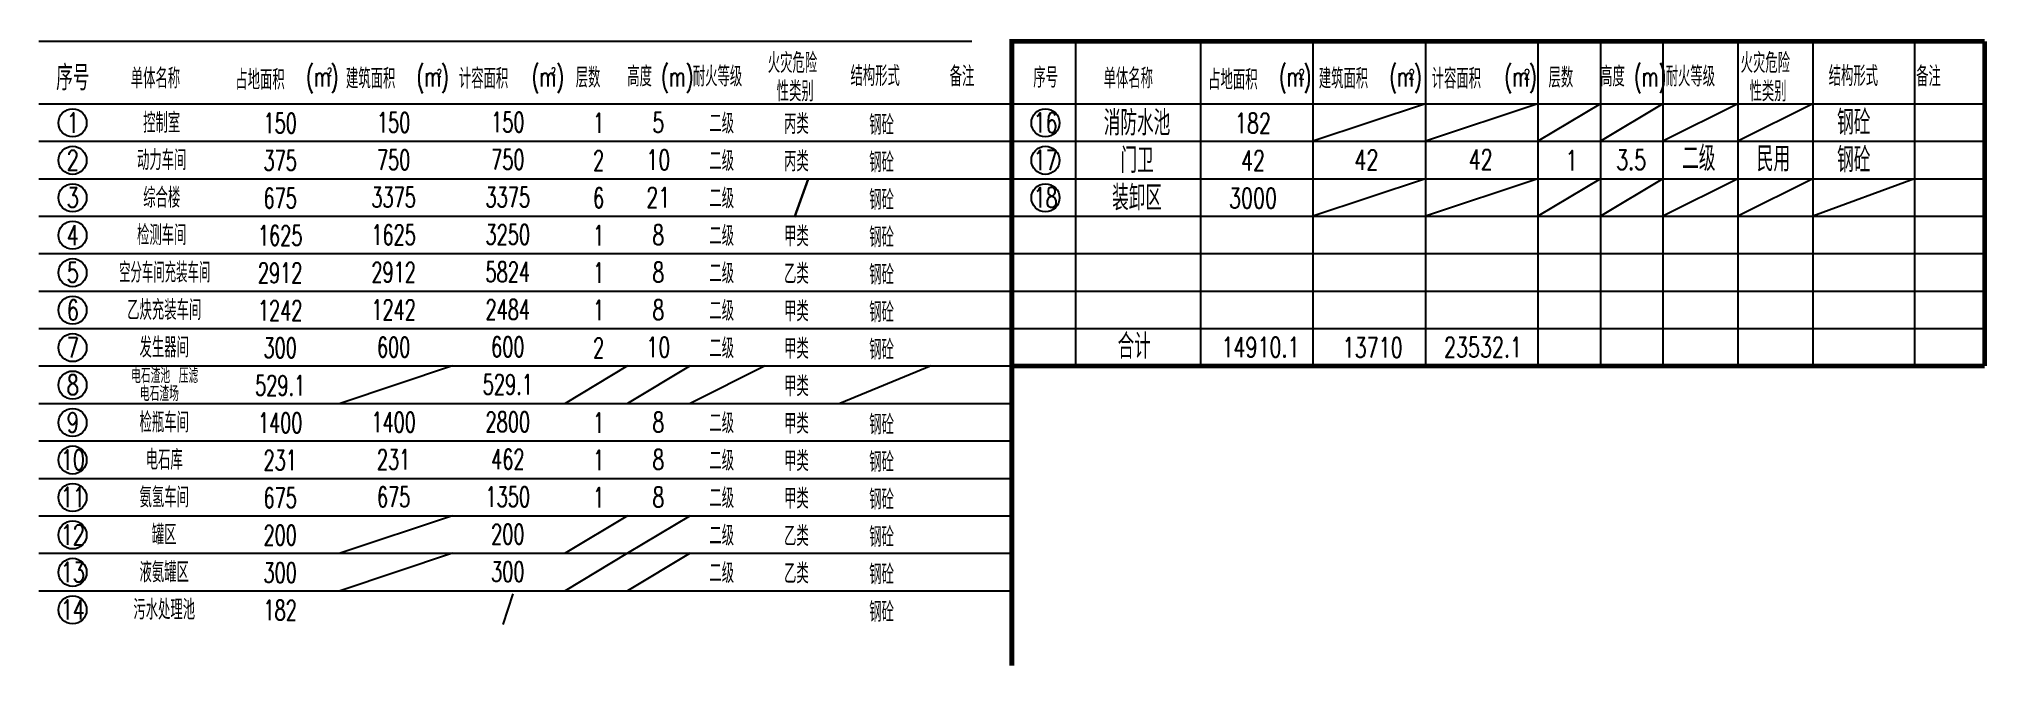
# Model space of a CAD drawing. Header units: millimetres. Extents: x 397874 to 6871063, y -8 to 5775840.
# Drawn here: x 6870867.8 to 6871062.6, y 2813656.9 to 2813719.9 of the extents above.
import ezdxf
from ezdxf.enums import TextEntityAlignment as Align

# ---------------------------------------------------------------- set-up
doc = ezdxf.new("R2010")
doc.units = ezdxf.units.MM
doc.header["$LTSCALE"] = 1000
doc.linetypes.add('CONTINOUS', pattern=[0])
doc.layers.add('PUB_TEXT', color=7, linetype='Continuous')
doc.styles.add('dxfs', font='txt.shx', dxfattribs={"width": 0.7, "bigfont": 'dxfs.shx'})

msp = doc.modelspace()

# ---------------------------------------------------------------- linework, layer by layer
for p, q in [((6870867.782, 2813719.661), (6870961.093, 2813719.661)), ((6870965.093, 2813719.661), (6871058.405, 2813719.661)), ((6870971.468, 2813719.661), (6870971.468, 2813687.161)), ((6870983.968, 2813719.661), (6870983.968, 2813687.161)), ((6870995.218, 2813719.661), (6870995.218, 2813687.161)), ((6871006.468, 2813719.661), (6871006.468, 2813687.161)), ((6871017.718, 2813719.661), (6871017.718, 2813687.161)), ((6871030.218, 2813719.661), (6871030.218, 2813687.161)), ((6871037.718, 2813719.661), (6871037.718, 2813687.161)), ((6871045.218, 2813719.661), (6871045.218, 2813687.161)), ((6871055.405, 2813719.661), (6871055.405, 2813687.161)), ((6870867.782, 2813713.411), (6870965.093, 2813713.411)), ((6870965.093, 2813713.411), (6871062.405, 2813713.411)), ((6871006.468, 2813713.411), (6870995.218, 2813709.661)), ((6871017.718, 2813713.411), (6871006.468, 2813709.661)), ((6871023.968, 2813713.411), (6871017.718, 2813709.661)), ((6871030.218, 2813713.411), (6871023.968, 2813709.661)), ((6871037.718, 2813713.411), (6871030.218, 2813709.661)), ((6871045.218, 2813713.411), (6871037.718, 2813709.661)), ((6870867.782, 2813709.661), (6870965.093, 2813709.661)), ((6870965.093, 2813709.661), (6871062.405, 2813709.661)), ((6870867.782, 2813705.911), (6870965.093, 2813705.911)), ((6870965.093, 2813705.911), (6871062.405, 2813705.911)), ((6871006.468, 2813705.911), (6870995.218, 2813702.161)), ((6871017.718, 2813705.911), (6871006.468, 2813702.161)), ((6871023.968, 2813705.911), (6871017.718, 2813702.161)), ((6871030.218, 2813705.911), (6871023.968, 2813702.161)), ((6871037.718, 2813705.911), (6871030.218, 2813702.161)), ((6871045.218, 2813705.911), (6871037.718, 2813702.161)), ((6871055.405, 2813705.911), (6871045.218, 2813702.161)), ((6870867.782, 2813702.161), (6870965.093, 2813702.161)), ((6870965.093, 2813702.161), (6871062.405, 2813702.161)), ((6870867.782, 2813698.411), (6870965.093, 2813698.411)), ((6870965.093, 2813698.411), (6871062.405, 2813698.411)), ((6870867.782, 2813694.661), (6870965.093, 2813694.661)), ((6870965.093, 2813694.661), (6871062.405, 2813694.661)), ((6870867.782, 2813690.911), (6870965.093, 2813690.911)), ((6870965.093, 2813690.911), (6871062.405, 2813690.911)), ((6870867.782, 2813687.161), (6870965.093, 2813687.161)), ((6870909.157, 2813687.161), (6870897.907, 2813683.411)), ((6870926.657, 2813687.161), (6870920.407, 2813683.411)), ((6870932.907, 2813687.161), (6870926.657, 2813683.411)), ((6870940.407, 2813687.161), (6870932.907, 2813683.411)), ((6870957.026, 2813687.161), (6870947.907, 2813683.411)), ((6870965.093, 2813687.161), (6871062.405, 2813687.161)), ((6870867.782, 2813683.411), (6870965.093, 2813683.411)), ((6870867.782, 2813679.661), (6870965.093, 2813679.661)), ((6870867.782, 2813675.911), (6870965.093, 2813675.911)), ((6870867.782, 2813672.161), (6870965.093, 2813672.161)), ((6870909.157, 2813672.161), (6870897.907, 2813668.411)), ((6870926.657, 2813672.161), (6870920.407, 2813668.411)), ((6870932.907, 2813672.161), (6870926.657, 2813668.411)), ((6870867.782, 2813668.411), (6870965.093, 2813668.411)), ((6870909.157, 2813668.411), (6870897.907, 2813664.661)), ((6870926.657, 2813668.411), (6870920.407, 2813664.661)), ((6870932.907, 2813668.411), (6870926.657, 2813664.661)), ((6870867.782, 2813664.661), (6870965.093, 2813664.661))]:
    msp.add_line(p, q)
at = {"const_width": 0.48}
for points in [[(6870965.091, 2813657.161), (6870965.091, 2813719.661), (6871062.405, 2813719.661)], [(6871062.405, 2813719.661), (6871062.405, 2813687.161)], [(6870965.093, 2813687.161), (6871062.405, 2813687.161)]]:
    msp.add_lwpolyline(points, dxfattribs=at)
at = {"layer": 'PUB_TEXT', "color": 0, "linetype": 'CONTINOUS', "ltscale": 5}
msp.add_line((6871023.968, 2813719.661), (6871023.968, 2813687.161), dxfattribs=at)
at = {"layer": 'PUB_TEXT'}
for centre in [(6870871.146, 2813711.5), (6870968.455, 2813711.5), (6870871.146, 2813707.75), (6870968.455, 2813707.75), (6870871.146, 2813704), (6870968.455, 2813704), (6870871.146, 2813700.25), (6870871.146, 2813696.5), (6870871.146, 2813692.75), (6870871.146, 2813689), (6870871.146, 2813685.25), (6870871.146, 2813681.5), (6870871.146, 2813677.75), (6870871.146, 2813674), (6870871.146, 2813670.25), (6870871.146, 2813666.5), (6870871.146, 2813662.75)]:
    msp.add_circle(centre, 1.406, dxfattribs=at)

# ---------------------------------------------------------------- texts
at = {"layer": 'PUB_TEXT', "color": 0, "linetype": 'CONTINOUS', "ltscale": 5, "style": 'dxfs'}
for s, height, width, p in [('火灾危险', 2, 0.65, (6870940.685, 2813716.497)), ('火灾危险', 2, 0.65, (6871037.996, 2813716.497)), ('单体名称', 2, 0.65, (6870876.965, 2813714.946)), ('占地面积', 2, 0.65, (6870887.425, 2813714.819)), ('(m)', 2, 0.65, (6870894.499, 2813715.129)), ('2', 0.75, 0.7, (6870896.629, 2813716.254)), ('建筑面积', 2, 0.65, (6870898.49, 2813714.931)), ('(m)', 2, 0.65, (6870905.542, 2813715.129)), ('2', 0.75, 0.7, (6870907.609, 2813716.134)), ('计容面积', 2, 0.65, (6870909.78, 2813714.931)), ('(m)', 2, 0.65, (6870917.059, 2813715.129)), ('2', 0.75, 0.7, (6870919.022, 2813716.297)), ('层数', 2, 0.65, (6870921.472, 2813715.026)), ('高度', 2, 0.65, (6870926.63, 2813715.139)), ('(m)', 2, 0.65, (6870930.008, 2813715.143)), ('耐火等级', 2, 0.65, (6870933.186, 2813715.144)), ('结构形式', 2, 0.65, (6870948.956, 2813715.191)), ('备注', 2, 0.65, (6870958.874, 2813715.149)), ('单体名称', 2, 0.65, (6870974.277, 2813714.946)), ('占地面积', 2, 0.65, (6870984.737, 2813714.819)), ('(m)', 2, 0.65, (6870991.811, 2813715.129)), ('2', 1, 0.7, (6870993.798, 2813715.88)), ('建筑面积', 2, 0.65, (6870995.801, 2813714.931)), ('(m)', 2, 0.65, (6871002.854, 2813715.129)), ('2', 1, 0.7, (6871004.78, 2813715.869)), ('计容面积', 2, 0.65, (6871007.091, 2813714.931)), ('(m)', 2, 0.65, (6871014.37, 2813715.129)), ('2', 1, 0.7, (6871016.334, 2813715.873)), ('层数', 2, 0.65, (6871018.783, 2813715.026)), ('高度', 2, 0.65, (6871023.942, 2813715.139)), ('(m)', 2, 0.65, (6871027.32, 2813715.143)), ('耐火等级', 2, 0.65, (6871030.498, 2813715.144)), ('结构形式', 2, 0.65, (6871046.802, 2813715.191)), ('备注', 2, 0.65, (6871055.555, 2813715.149)), ('性类别', 2, 0.65, (6870941.574, 2813713.652)), ('性类别', 2, 0.65, (6871038.885, 2813713.652)), ('二级', 2, 0.65, (6870934.841, 2813710.434)), ('丙类', 2, 0.65, (6870942.309, 2813710.386)), ('钢砼', 2, 0.65, (6870950.832, 2813710.29)), ('钢砼', 2.5, 0.7, (6871047.65, 2813710.29)), ('二级', 2, 0.65, (6870934.841, 2813706.684)), ('丙类', 2, 0.65, (6870942.309, 2813706.636)), ('钢砼', 2, 0.65, (6870950.832, 2813706.54)), ('二级', 2.5, 0.7, (6871032.153, 2813706.684)), ('民用', 2.5, 0.7, (6871039.62, 2813706.636)), ('钢砼', 2.5, 0.7, (6871047.65, 2813706.54)), ('钢砼', 2.5, 0.7, (6871047.653, 2813706.54)), ('二级', 2, 0.65, (6870934.841, 2813702.934)), ('/', 2.5, 0.7, (6870943.219, 2813702.886)), ('钢砼', 2, 0.65, (6870950.832, 2813702.79)), ('二级', 2, 0.65, (6870934.841, 2813699.184)), ('甲类', 2, 0.65, (6870942.309, 2813699.136)), ('钢砼', 2, 0.65, (6870950.832, 2813699.04)), ('二级', 2, 0.65, (6870934.841, 2813695.434)), ('乙类', 2, 0.65, (6870942.309, 2813695.386)), ('钢砼', 2, 0.65, (6870950.832, 2813695.29)), ('二级', 2, 0.65, (6870934.841, 2813691.684)), ('甲类', 2, 0.65, (6870942.309, 2813691.636)), ('钢砼', 2, 0.65, (6870950.833, 2813691.54)), ('二级', 2, 0.65, (6870934.841, 2813687.934)), ('甲类', 2, 0.65, (6870942.309, 2813687.886)), ('钢砼', 2, 0.65, (6870950.833, 2813687.79)), ('合计', 2.5, 0.7, (6870975.674, 2813687.891)), ('14910.1', 2, 0.7, (6870986.062, 2813688.046)), ('13710', 2, 0.7, (6870998.189, 2813688.004)), ('23532.1', 2, 0.7, (6871008.326, 2813688.044)), ('电石渣场', 1.5, 0.65, (6870877.879, 2813683.641)), ('甲类', 2, 0.65, (6870942.309, 2813684.136)), ('二级', 2, 0.65, (6870934.841, 2813680.434)), ('甲类', 2, 0.65, (6870942.309, 2813680.386)), ('钢砼', 2, 0.65, (6870950.833, 2813680.29)), ('二级', 2, 0.65, (6870934.841, 2813676.684)), ('甲类', 2, 0.65, (6870942.309, 2813676.636)), ('钢砼', 2, 0.65, (6870950.833, 2813676.54)), ('二级', 2, 0.65, (6870934.841, 2813672.934)), ('甲类', 2, 0.65, (6870942.309, 2813672.886)), ('钢砼', 2, 0.65, (6870950.833, 2813672.79)), ('二级', 2, 0.65, (6870934.841, 2813669.184)), ('乙类', 2, 0.65, (6870942.309, 2813669.136)), ('钢砼', 2, 0.65, (6870950.833, 2813669.04)), ('二级', 2, 0.65, (6870934.841, 2813665.434)), ('乙类', 2, 0.65, (6870942.309, 2813665.386)), ('钢砼', 2, 0.65, (6870950.833, 2813665.29)), ('钢砼', 2, 0.65, (6870950.833, 2813661.54))]:
    msp.add_text(s, height=height, dxfattribs=dict(at, width=width)).set_placement(p)
for s, height, width, p in [('序号', 2.5, 0.7, (6870871.168, 2813716.138)), ('序号', 2, 0.65, (6870968.479, 2813716.138)), ('1', 2, 0.7, (6870871.168, 2813711.517)), ('控制室', 2, 0.65, (6870880.062, 2813711.619)), ('150', 2, 0.65, (6870891.91, 2813711.471)), ('150', 2, 0.65, (6870903.257, 2813711.547)), ('150', 2, 0.65, (6870914.679, 2813711.571)), ('1', 2, 0.65, (6870923.766, 2813711.485)), ('5', 2, 0.7, (6870929.736, 2813711.542)), ('16', 2, 0.7, (6870968.476, 2813711.518)), ('消防水池', 2.5, 0.7, (6870977.62, 2813711.619)), ('182', 2, 0.7, (6870989.219, 2813711.472)), ('2', 2, 0.7, (6870871.168, 2813707.767)), ('动力车间', 2, 0.65, (6870880.062, 2813707.869)), ('375', 2, 0.65, (6870891.91, 2813707.721)), ('750', 2, 0.65, (6870903.257, 2813707.797)), ('750', 2, 0.65, (6870914.679, 2813707.821)), ('2', 2, 0.65, (6870923.766, 2813707.735)), ('10', 2, 0.7, (6870929.736, 2813707.792)), ('17', 2, 0.7, (6870968.476, 2813707.768)), ('门卫', 2.5, 0.7, (6870977.62, 2813707.869)), ('42', 2, 0.7, (6870989.219, 2813707.722)), ('42', 2, 0.7, (6871000.569, 2813707.797)), ('42', 2, 0.7, (6871011.991, 2813707.821)), ('1', 2, 0.7, (6871021.078, 2813707.735)), ('3.5', 2, 0.7, (6871027.048, 2813707.792)), ('3', 2, 0.7, (6870871.168, 2813704.017)), ('综合楼', 2, 0.65, (6870880.062, 2813704.119)), ('675', 2, 0.65, (6870891.91, 2813703.971)), ('3375', 2, 0.65, (6870903.257, 2813704.047)), ('3375', 2, 0.65, (6870914.679, 2813704.071)), ('6', 2, 0.65, (6870923.766, 2813703.985)), ('21', 2, 0.7, (6870929.736, 2813704.042)), ('18', 2, 0.7, (6870968.476, 2813704.018)), ('装卸区', 2.5, 0.7, (6870977.62, 2813704.119)), ('3000', 2, 0.7, (6870989.219, 2813703.972)), ('4', 2, 0.7, (6870871.168, 2813700.267)), ('检测车间', 2, 0.65, (6870880.062, 2813700.369)), ('1625', 2, 0.65, (6870891.91, 2813700.221)), ('1625', 2, 0.65, (6870903.257, 2813700.297)), ('3250', 2, 0.65, (6870914.679, 2813700.321)), ('1', 2, 0.65, (6870923.766, 2813700.235)), ('8', 2, 0.7, (6870929.736, 2813700.292)), ('5', 2, 0.7, (6870871.168, 2813696.517)), ('空分车间充装车间', 2, 0.6, (6870880.36, 2813696.619)), ('2912', 2, 0.65, (6870891.91, 2813696.471)), ('2912', 2, 0.65, (6870903.257, 2813696.547)), ('5824', 2, 0.65, (6870914.679, 2813696.571)), ('1', 2, 0.65, (6870923.766, 2813696.485)), ('8', 2, 0.7, (6870929.737, 2813696.542)), ('6', 2, 0.7, (6870871.168, 2813692.767)), ('乙炔充装车间', 2, 0.65, (6870880.311, 2813692.869)), ('1242', 2, 0.65, (6870891.91, 2813692.721)), ('1242', 2, 0.65, (6870903.257, 2813692.797)), ('2484', 2, 0.65, (6870914.679, 2813692.821)), ('1', 2, 0.65, (6870923.766, 2813692.735)), ('8', 2, 0.7, (6870929.737, 2813692.792)), ('7', 2, 0.7, (6870871.168, 2813689.017)), ('发生器间', 2, 0.65, (6870880.311, 2813689.119)), ('300', 2, 0.65, (6870891.91, 2813688.971)), ('600', 2, 0.65, (6870903.257, 2813689.047)), ('600', 2, 0.65, (6870914.679, 2813689.071)), ('2', 2, 0.65, (6870923.766, 2813688.985)), ('10', 2, 0.7, (6870929.737, 2813689.042)), ('电石渣池 压滤', 1.5, 0.65, (6870880.36, 2813686.264)), ('8', 2, 0.7, (6870871.168, 2813685.267)), ('529.1', 2, 0.65, (6870891.91, 2813685.221)), ('529.1', 2, 0.65, (6870914.679, 2813685.321)), ('9', 2, 0.7, (6870871.168, 2813681.517)), ('检瓶车间', 2, 0.65, (6870880.311, 2813681.619)), ('1400', 2, 0.65, (6870891.91, 2813681.471)), ('1400', 2, 0.65, (6870903.257, 2813681.547)), ('2800', 2, 0.65, (6870914.679, 2813681.571)), ('1', 2, 0.65, (6870923.766, 2813681.485)), ('8', 2, 0.7, (6870929.737, 2813681.542)), ('10', 2, 0.7, (6870871.168, 2813677.767)), ('电石库', 2, 0.65, (6870880.311, 2813677.869)), ('231', 2, 0.65, (6870891.91, 2813677.721)), ('231', 2, 0.65, (6870903.257, 2813677.797)), ('462', 2, 0.65, (6870914.679, 2813677.821)), ('1', 2, 0.65, (6870923.766, 2813677.735)), ('8', 2, 0.7, (6870929.737, 2813677.792)), ('氨氢车间', 2, 0.65, (6870880.311, 2813674.119)), ('11', 2, 0.7, (6870871.168, 2813674.017)), ('675', 2, 0.65, (6870891.91, 2813673.971)), ('675', 2, 0.65, (6870903.257, 2813674.047)), ('1350', 2, 0.65, (6870914.679, 2813674.071)), ('1', 2, 0.65, (6870923.766, 2813673.985)), ('8', 2, 0.7, (6870929.737, 2813674.042)), ('罐区', 2, 0.65, (6870880.311, 2813670.369)), ('200', 2, 0.65, (6870914.679, 2813670.321)), ('12', 2, 0.7, (6870871.168, 2813670.267)), ('200', 2, 0.65, (6870891.91, 2813670.221)), ('13', 2, 0.7, (6870871.168, 2813666.517)), ('液氨罐区', 2, 0.65, (6870880.311, 2813666.619)), ('300', 2, 0.65, (6870891.91, 2813666.471)), ('300', 2, 0.65, (6870914.679, 2813666.571)), ('14', 2, 0.7, (6870871.168, 2813662.767)), ('污水处理池', 2, 0.65, (6870880.311, 2813662.869)), ('182', 2, 0.65, (6870891.91, 2813662.721)), ('/', 2, 0.65, (6870914.679, 2813662.821))]:
    msp.add_text(s, height=height, dxfattribs=dict(at, width=width)).set_placement(p, align=Align.MIDDLE)

doc.saveas('drawing.dxf')
